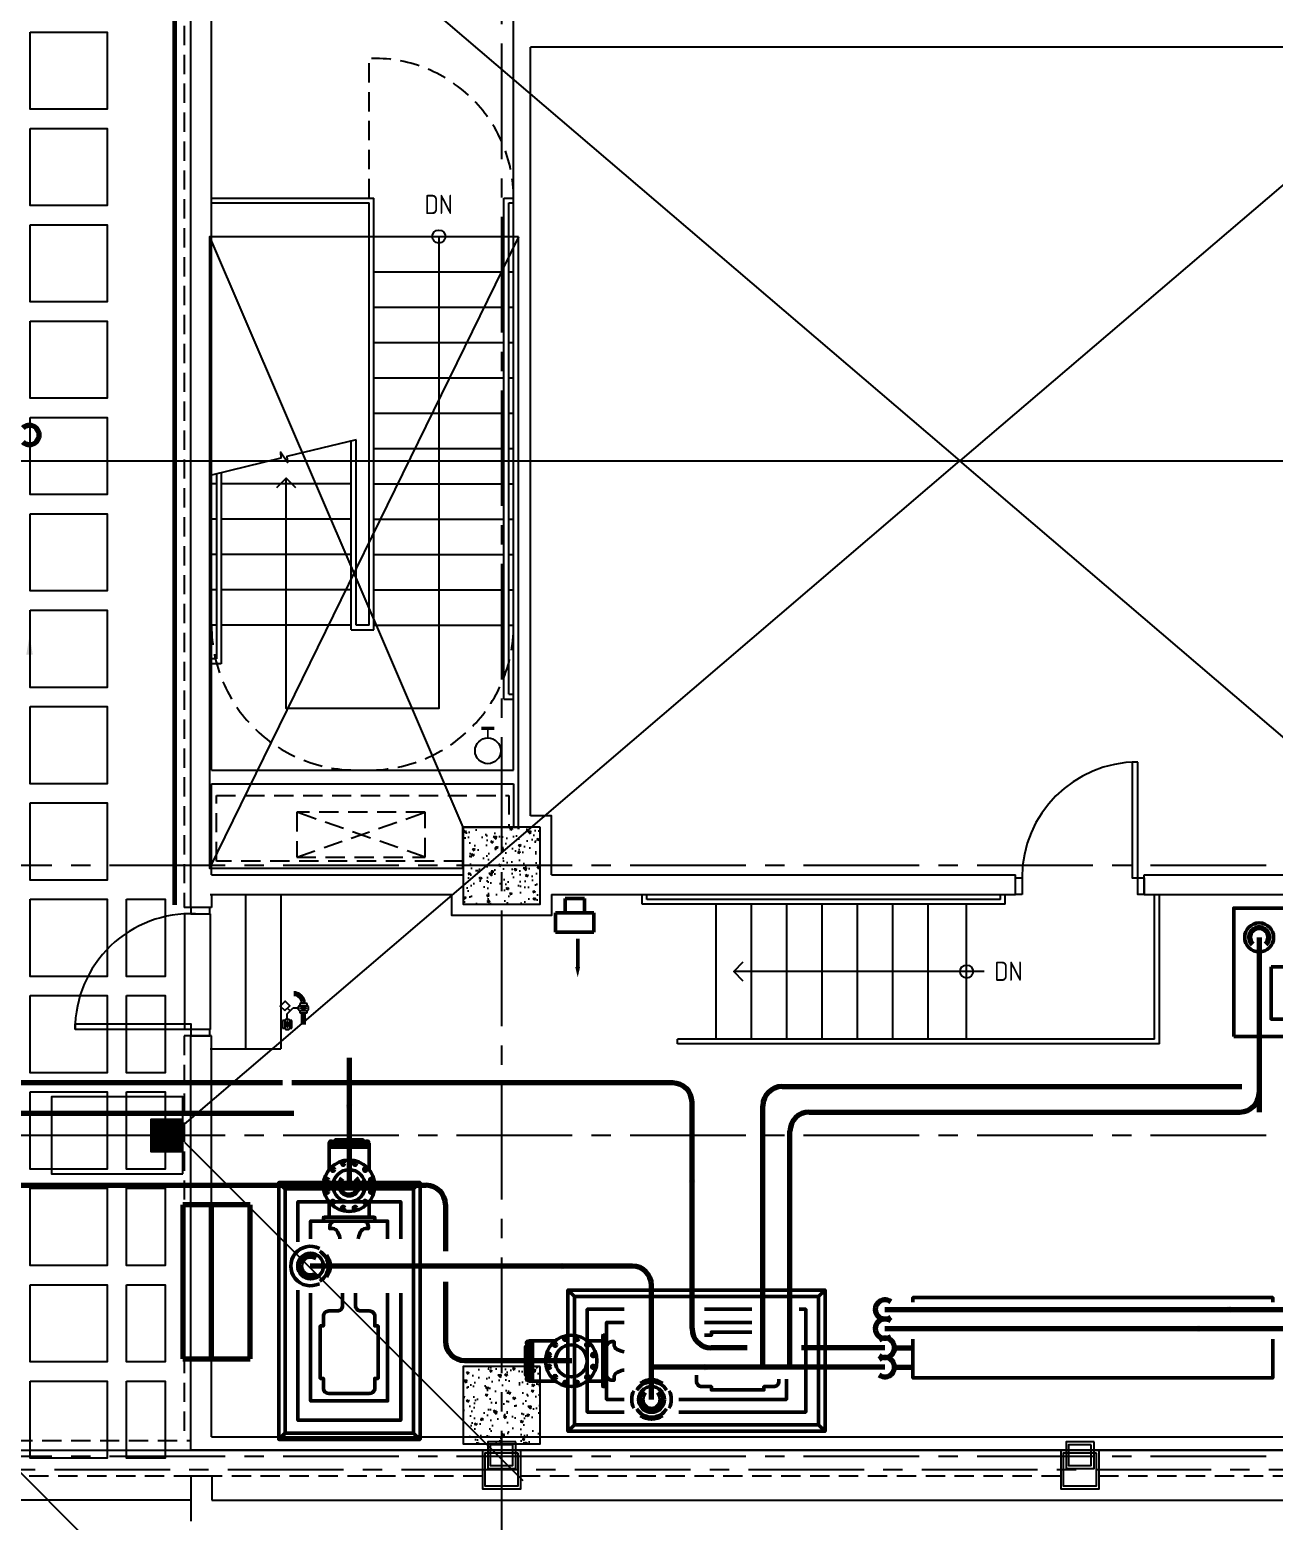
# Model space of a CAD drawing. Header units: inches. Extents: x 5893 to 9323, y 5265 to 7121.
# Drawn here: x 6921.2 to 7308.4, y 5669.9 to 6134.3 of the extents above; entities that cross this region are included whole.
import ezdxf
from ezdxf.enums import TextEntityAlignment as Align

# ---------------------------------------------------------------- set-up
doc = ezdxf.new("R2010")
doc.units = ezdxf.units.IN
doc.header["$LTSCALE"] = 48
doc.header["$MEASUREMENT"] = 0
doc.linetypes.add('CENTER2', pattern=[1.125, 0.75, -0.125, 0.125, -0.125])
doc.linetypes.add('HIDDEN2', pattern=[0.1875, 0.125, -0.0625])
doc.layers.get('0').update_dxf_attribs({"linetype": 'CONTINUOUS'})
for name, color, linetype in [('A-9 STAIR A SHAFT', 9, 'CONTINUOUS'), ('A_0_BLDGRD', 35, 'CENTER2'), ('A_2-9_COL', 7, 'CONTINUOUS'), ('A_2-9_CW_H', 6, 'CONTINUOUS'), ('A_9_DR_PLN', 1, 'CONTINUOUS'), ('A_9_SCREEN WALL', 32, 'CONTINUOUS'), ('A_9_STAIR1_TREAD', 30, 'CONTINUOUS'), ('A_9_WALL', 31, 'CONTINUOUS'), ('A_MS_DRAINS', 7, 'CONTINUOUS'), ('A_MS_FINE', 1, 'CONTINUOUS'), ('A_MS_HATCH', 6, 'CONTINUOUS'), ('A_MS_PAVERS', 1, 'CONTINUOUS'), ('A_MS_SLOPE_H', 3, 'CONTINUOUS'), ('A_MS_SLOPE_V', 1, 'CONTINUOUS'), ('columns', 2, 'CONTINUOUS'), ('M_1-9_DUCT', 9, 'CONTINUOUS'), ('M_2-9_SHAFT', 9, 'CONTINUOUS')]:
    doc.layers.add(name, color=color, linetype=linetype)
for name, color, linetype, lineweight in [('M-Hvac-Eqpm', 34, 'CONTINUOUS', 50), ('M-Hvac-Retn', 30, 'CONTINUOUS', 70), ('M-Refg-Eqpm', 230, 'CONTINUOUS', 50), ('M-Refg-Pipe', 9, 'CONTINUOUS', 70)]:
    doc.layers.add(name, color=color, linetype=linetype, lineweight=lineweight)
doc.styles.add('ARCHITXT', font='architxt.shx')

# ---------------------------------------------------------------- blocks, each defined once
blk = doc.blocks.new('COL_2-9_24X24')
at = {"layer": 'A_2-9_CW_H'}
h = blk.add_hatch(dxfattribs=at)
h.set_pattern_fill('AR-CONC,_I', color=256, style=2)
h.set_pattern_definition([(50, (-7117.516, -6304.06), (7.172602, -0.6275213), [0.75, -8.25]), (355, (-7117.516, -6304.06), (-1.3875133, 7.5219213), [0.6, -6.6]), (100.4514, (-7116.918, -6304.112), (5.785094, 6.8943954), [0.637402, -7.011421]), (46.1842, (-7117.516, -6302.06), (10.6724105, -1.65519), [1.125, -12.375]), (96.6356, (-7116.626, -6302.198), (9.346627, 9.741179), [0.956103, -10.51713]), (351.1842, (-7117.516, -6302.06), (9.34662, 9.741186), [0.9, -9.9]), (21, (-7116.516, -6302.56), (5.9690705, -4.026189), [0.75, -8.25]), (326, (-7116.516, -6302.56), (2.4331533, 7.2515005), [0.6, -6.6]), (71.4514, (-7116.018, -6302.8954), (8.4022263, 3.225305), [0.637402, -7.011421]), (37.5, (-7117.5157, -6304.06), (0.12159855, 3.32893854), [0, -6.52, 0, -6.7, 0, -6.625]), (7.5, (-7117.5157, -6304.06), (2.6306954, 3.9441171), [0, -3.82, 0, -6.37, 0, -2.525]), (327.5, (-7119.7457, -6304.06), (5.33822436, -0.2255487), [0, -2.5, 0, -7.8, 0, -10.35]), (317.5, (-7120.7457, -6304.06), (5.8318617, 1.0010498), [0, -3.25, 0, -5.18, 0, -7.35])])
h.paths.add_polyline_path([(12, -12), (-12, -12), (-12, 12), (12, 12)])
at = {"layer": 'A_2-9_COL'}
blk.add_lwpolyline([(12, -12), (-12, -12), (-12, 12), (12, 12)], close=True, dxfattribs=at)
blk = doc.blocks.new('UHEATH')
for p, q in [((-0.5, 1.75), (0.5, 1.75)), ((-0.5, 1), (-0.5, 1.75)), ((0.5, 1.75), (0.5, 1)), ((-1, 1), (-1, 0)), ((1, 1), (-1, 1)), ((1, 0), (1, 1)), ((-1, 0), (1, 0))]:
    blk.add_line(p, q)
blk = doc.blocks.new('ARROWS')
blk.add_line((0, 0), (0.365, 0))
blk.add_solid([(0.365, 0.031), (0.365, -0.031), (0.5, 0)])
blk = doc.blocks.new('GDIMARR')
blk.add_solid([(-1, 0.167), (-1, -0.167), (0, 0)])

msp = doc.modelspace()

# ---------------------------------------------------------------- hatches: boundary and pattern name
at = {"layer": 'A_MS_HATCH'}
h = msp.add_hatch(dxfattribs=at)
h.set_pattern_fill('ANSI37', color=256, scale=4, angle=360, style=0)
h.set_pattern_definition([(45, (13480.7751, -299.75), (-0.35355339, 0.35355339), []), (135, (13480.7751, -299.75), (-0.35355339, -0.35355339), [])])
h.paths.add_polyline_path([(6968.7751064, 5785), (6968.7751064, 5795), (6958.7751064, 5795), (6958.7751064, 5785)])

# ---------------------------------------------------------------- linework, layer by layer
for p, q in [((7001.2707108, 5827.8941712), (7002.9987108, 5829.6221712)), ((7002.1347108, 5828.7581712), (7001.2707108, 5829.6221712)), ((7001.2707108, 5827.8941712), (7002.9987108, 5829.6221712)), ((7002.1347108, 5828.7581712), (7001.2707108, 5829.6221712)), ((7004.7267108, 5829.6221712), (7002.9987108, 5829.6221712)), ((7004.7267108, 5829.6221712), (7002.9987108, 5829.6221712)), ((7005.1587108, 5831.0621712), (7005.1587108, 5830.3336142)), ((7007.4627108, 5831.0621712), (7005.1587108, 5831.0621712)), ((7005.1587108, 5831.0621712), (7005.1587108, 5830.3336142)), ((7007.4627108, 5831.0621712), (7005.1587108, 5831.0621712)), ((7005.1587108, 5830.3336142), (7007.4627108, 5830.3336142)), ((7005.1587108, 5830.3336142), (7007.4627108, 5830.3336142)), ((7005.1587108, 5828.9107282), (7007.4627108, 5828.9107282)), ((7005.1587108, 5828.9107282), (7005.1587108, 5828.1821712)), ((7005.1587108, 5828.9107282), (7007.4627108, 5828.9107282)), ((7005.1587108, 5828.9107282), (7005.1587108, 5828.1821712)), ((7005.1587108, 5828.1821712), (7007.4627108, 5828.1821712)), ((7005.1587108, 5828.1821712), (7007.4627108, 5828.1821712)), ((7006.3107108, 5831.0621712), (7006.3107108, 5831.0948496)), ((7006.3107108, 5831.0621712), (7006.3107108, 5831.0948496)), ((7007.4627108, 5830.3336142), (7007.4627108, 5831.0621712)), ((7007.4627108, 5830.3336142), (7007.4627108, 5831.0621712)), ((7007.4627108, 5828.1821712), (7007.4627108, 5828.9107282)), ((7007.4627108, 5828.1821712), (7007.4627108, 5828.9107282)), ((6999.8307108, 5825.7341712), (6999.8307108, 5823.4301712)), ((7000.5592678, 5825.7341712), (6999.8307108, 5825.7341712)), ((6999.8307108, 5825.7341712), (6999.8307108, 5823.4301712)), ((7000.5592678, 5825.7341712), (6999.8307108, 5825.7341712)), ((6999.8307108, 5823.4301712), (7000.5592678, 5823.4301712)), ((6999.8307108, 5823.4301712), (7000.5592678, 5823.4301712)), ((7000.5592678, 5825.7341712), (7000.5592678, 5823.4301712)), ((7000.5592678, 5825.7341712), (7000.5592678, 5823.4301712)), ((7001.2707108, 5826.1661712), (7001.2707108, 5827.8941712)), ((7001.2707108, 5826.1661712), (7001.2707108, 5827.8941712)), ((7001.9821538, 5825.7341712), (7001.9821538, 5823.4301712)), ((7002.7107108, 5825.7341712), (7001.9821538, 5825.7341712)), ((7001.9821538, 5825.7341712), (7001.9821538, 5823.4301712)), ((7002.7107108, 5825.7341712), (7001.9821538, 5825.7341712)), ((7001.9821538, 5823.4301712), (7002.7107108, 5823.4301712)), ((7001.9821538, 5823.4301712), (7002.7107108, 5823.4301712)), ((7002.7107108, 5823.4301712), (7002.7107108, 5825.7341712)), ((7002.7107108, 5823.4301712), (7002.7107108, 5825.7341712))]:
    msp.add_line(p, q)
msp.add_lwpolyline([(7000.5147914, 5828.8662518), (7002.0266301, 5830.3780906), (7000.628593, 5831.7761277), (6999.1167542, 5830.2642889)], close=True)
msp.add_lwpolyline([(7000.5147914, 5828.8662518), (7002.0266301, 5830.3780906), (7000.628593, 5831.7761277), (6999.1167542, 5830.2642889)], close=True)
for points in [[(7005.1587108, 5830.3336142, 0.0263922831), (7004.8851835, 5830.2331114, 0.0302949955), (7004.7267108, 5830.1535151, 0.194488948)], [(7005.1587108, 5830.3336142, 0.0263922831), (7004.8851835, 5830.2331114, 0.0302949955), (7004.7267108, 5830.1535151, 0.194488948)], [(7004.7267108, 5829.0908273, 0.0302949955), (7004.8851835, 5829.0112309, 0.0263922831), (7005.1587108, 5828.9107282, 0.0439507239)], [(7004.7267108, 5829.0908273, 0.0302949955), (7004.8851835, 5829.0112309, 0.0263922831), (7005.1587108, 5828.9107282, 0.0439507239)], [(7007.8947108, 5830.1535151, 0.0302949955), (7007.736238, 5830.2331114, 0.0263922831), (7007.4627108, 5830.3336142, 0.0439507239)], [(7007.8947108, 5830.1535151, 0.0302949955), (7007.736238, 5830.2331114, 0.0263922831), (7007.4627108, 5830.3336142, 0.0439507239)], [(7007.4627108, 5828.9107282, 0.0263922831), (7007.736238, 5829.0112309, 0.0302949955), (7007.8947108, 5829.0908273, 0.194488948)], [(7007.4627108, 5828.9107282, 0.0263922831), (7007.736238, 5829.0112309, 0.0302949955), (7007.8947108, 5829.0908273, 0.194488948)], [(7000.7393669, 5826.1661712, 0.0302949955), (7000.6597705, 5826.0076985, 0.0263922831), (7000.5592678, 5825.7341712, 0.0439507239)], [(7000.7393669, 5826.1661712, 0.0302949955), (7000.6597705, 5826.0076985, 0.0263922831), (7000.5592678, 5825.7341712, 0.0439507239)], [(7000.5592678, 5823.4301712, 0.0263922831), (7000.6597705, 5823.1566439, 0.0302949955), (7000.7393669, 5822.9981712, 0.194488948)], [(7000.5592678, 5823.4301712, 0.0263922831), (7000.6597705, 5823.1566439, 0.0302949955), (7000.7393669, 5822.9981712, 0.194488948)], [(7001.9821538, 5825.7341712, 0.0263922831), (7001.881651, 5826.0076985, 0.0302949955), (7001.8020547, 5826.1661712, 0.194488948)], [(7001.9821538, 5825.7341712, 0.0263922831), (7001.881651, 5826.0076985, 0.0302949955), (7001.8020547, 5826.1661712, 0.194488948)], [(7001.8020547, 5822.9981712, 0.0302949955), (7001.881651, 5823.1566439, 0.0263922831), (7001.9821538, 5823.4301712, 0.0439507239)], [(7001.8020547, 5822.9981712, 0.0302949955), (7001.881651, 5823.1566439, 0.0263922831), (7001.9821538, 5823.4301712, 0.0439507239)]]:
    msp.add_lwpolyline(points, format="xyb")
for points in [[(7004.7267108, 5829.0908273), (7004.7267108, 5830.1535151)], [(7004.7267108, 5829.0908273), (7004.7267108, 5830.1535151)], [(7007.8947108, 5829.0908273), (7007.8947108, 5830.1535151)], [(7007.8947108, 5829.0908273), (7007.8947108, 5830.1535151)], [(7000.7393669, 5826.1661712), (7001.8020547, 5826.1661712)], [(7000.7393669, 5826.1661712), (7001.8020547, 5826.1661712)], [(7000.7393669, 5822.9981712), (7001.8020547, 5822.9981712)], [(7000.7393669, 5822.9981712), (7001.8020547, 5822.9981712)]]:
    msp.add_lwpolyline(points)
for points in [[(7007.8947108, 5829.6221712), (7006.3107108, 5830.3421712), (7006.3107108, 5828.9021712), (7004.7267108, 5829.6221712)], [(7007.8947108, 5829.6221712), (7006.3107108, 5830.3421712), (7006.3107108, 5828.9021712), (7004.7267108, 5829.6221712)], [(7001.2707108, 5822.9981712), (7001.9907108, 5824.5821712), (7000.5507108, 5824.5821712), (7001.2707108, 5826.1661712)], [(7001.2707108, 5822.9981712), (7001.9907108, 5824.5821712), (7000.5507108, 5824.5821712), (7001.2707108, 5826.1661712)]]:
    msp.add_solid(points)
at = {"layer": 'A-9 STAIR A SHAFT'}
for p, q in [((7073.21875, 6069.7552925), (6977.09375, 5873.25)), ((6977.09375, 6069.7552925), (7055.96875, 5886))]:
    msp.add_line(p, q, dxfattribs=at)
msp.add_lwpolyline([(7073.21875, 6069.7552925), (7026.71875, 6069.7552925), (7026.71875, 6069.7552925), (6977.09375, 6069.7552925), (6977.09375, 5873.25), (7055.96875, 5873.25), (7055.96875, 5886), (7073.21875, 5886)], close=True, dxfattribs=at)
at = {"layer": 'A_0_BLDGRD'}
for p, q in [((7068, 6670), (7068, 5318)), ((7068, 6670), (7068, 5318)), ((8872, 5874), (6344, 5874)), ((8872, 5874), (6344, 5874)), ((8872, 5790), (6344, 5790)), ((8872, 5790), (6344, 5790)), ((8872, 5690), (6316, 5690)), ((8872, 5690), (6316, 5690))]:
    msp.add_line(p, q, dxfattribs=at)
at = {"layer": 'A_9_DR_PLN'}
for points in [[(7265.96875, 5906.25), (7264.21875, 5906.25), (7264.21875, 5870.25), (7265.96875, 5870.25)], [(7229.96875, 5865), (7227.96875, 5865), (7227.96875, 5870.25), (7229.96875, 5870.25)], [(7267.96875, 5865), (7265.96875, 5865), (7265.96875, 5870.25), (7267.96875, 5870.25)], [(6977.21875, 5859), (6977.21875, 5861), (6971.21875, 5861), (6971.21875, 5859)], [(6935.21875, 5823), (6935.21875, 5824.75), (6971.21875, 5824.75), (6971.21875, 5823)], [(6977.21875, 5821), (6977.21875, 5823), (6971.21875, 5823), (6971.21875, 5821)]]:
    msp.add_lwpolyline(points, close=True, dxfattribs=at)
for centre, radius, start, end in [((7265.96875, 5870.25), 36, 90, 180), ((6971.2685545, 5822.9793703), 36.0498104, 87.694509179, 179.967212165)]:
    msp.add_arc(centre, radius, start, end, dxfattribs=at)
at = {"layer": 'A_9_SCREEN WALL', "linetype": 'HIDDEN2'}
for p, q in [((6969.21875, 6252.5), (6969.21875, 5861)), ((6971.21875, 5861), (6969.21875, 5861)), ((6971.21875, 5821), (6969.21875, 5821)), ((6969.21875, 5821), (6969.21875, 5695.0029885))]:
    msp.add_line(p, q, dxfattribs=at)
at = {"layer": 'A_9_SCREEN WALL', "color": 66, "linetype": 'CENTER2'}
msp.add_line((6334.7906211, 5686), (7793.1182862, 5686), dxfattribs=at)
at = {"layer": 'A_9_SCREEN WALL', "color": 2, "linetype": 'HIDDEN2'}
for p, q in [((6894, 5684.0029885), (7062, 5684.0029885)), ((7074, 5684.0029885), (7242, 5684.0029885)), ((7254, 5684.0029885), (7422, 5684.0029885))]:
    msp.add_line(p, q, dxfattribs=at)
at = {"layer": 'A_9_SCREEN WALL'}
for p, q in [((6971.25, 5684.0029885), (6971.25, 5669.875)), ((6971.25, 5684.0029885), (6977.75, 5684.0029885)), ((6977.75, 5684.0029885), (6977.75, 5676.375)), ((6971.25, 5676.375), (6326.375, 5676.375)), ((6977.75, 5676.375), (7535.5, 5676.375))]:
    msp.add_line(p, q, dxfattribs=at)
for points in [[(6969.25, 6307.9970115), (6346, 6307.9970115), (6346, 5692.0029885), (6969.25, 5692.0029885)], [(6969.25, 5692.0029885), (7534, 5692.0029885)]]:
    msp.add_lwpolyline(points, dxfattribs=at)
at = {"layer": 'A_9_SCREEN WALL', "linetype": 'HIDDEN2'}
msp.add_lwpolyline([(6971.25, 6304.9970115), (6349, 6304.9970115), (6349, 5695.0029885), (6971.25, 5695.0029885)], dxfattribs=at)
at = {"layer": 'A_9_SCREEN WALL', "color": 2}
for points in [[(7074, 5692.0029885), (7062, 5692.0029885), (7062, 5679.9970115), (7074, 5679.9970115)], [(7073.1182862, 5691.0473235), (7062.7906211, 5691.0473235), (7062.7906211, 5680.8455662), (7073.1182862, 5680.8455662)], [(7254, 5692.0029885), (7242, 5692.0029885), (7242, 5679.9970115), (7254, 5679.9970115)], [(7253.1182862, 5691.0473235), (7242.7906211, 5691.0473235), (7242.7906211, 5680.8455662), (7253.1182862, 5680.8455662)]]:
    msp.add_lwpolyline(points, close=True, dxfattribs=at)
at = {"layer": 'A_9_STAIR1_TREAD', "linetype": 'HIDDEN2'}
msp.add_line((7026.71875, 6081.875), (7026.71875, 6125.3491302), dxfattribs=at)
at = {"layer": 'A_9_STAIR1_TREAD'}
for p, q in [((6977.71875, 6081.875), (7026.71875, 6081.875)), ((6977.71875, 6080.375), (7026.71875, 6080.375)), ((7026.71875, 6081.875), (7028.21875, 6081.875)), ((7026.71875, 5948.875), (7026.71875, 6080.375)), ((7028.21875, 5947.375), (7028.21875, 6081.875)), ((7068.71875, 6081.875), (7071.71875, 6081.875)), ((7068.71875, 5925.875), (7068.71875, 6081.875)), ((7070.21875, 6080.375), (7071.71875, 6080.375)), ((7070.21875, 5927.375), (7070.21875, 6080.375)), ((6977.71875, 6069.875), (7026.71875, 6069.875)), ((7028.21875, 6069.875), (7068.71875, 6069.875)), ((7028.21875, 6069.875), (7068.71875, 6069.875)), ((7070.21875, 6069.875), (7071.71875, 6069.875)), ((7028.21875, 6058.875), (7068.71875, 6058.875)), ((7070.21875, 6058.875), (7071.71875, 6058.875)), ((7028.21875, 6047.875), (7068.71875, 6047.875)), ((7070.21875, 6047.875), (7071.71875, 6047.875)), ((7028.21875, 6036.875), (7068.71875, 6036.875)), ((7070.21875, 6036.875), (7071.71875, 6036.875)), ((7028.21875, 6025.875), (7068.71875, 6025.875)), ((7070.21875, 6025.875), (7071.71875, 6025.875)), ((7028.21875, 6014.875), (7068.71875, 6014.875)), ((7070.21875, 6014.875), (7071.71875, 6014.875)), ((7021.21875, 5947.375), (7021.21875, 6006.2583333)), ((7022.71875, 5948.875), (7022.71875, 6006.625)), ((7028.21875, 6003.875), (7068.71875, 6003.875)), ((7070.21875, 6003.875), (7071.71875, 6003.875)), ((6979.21875, 5995.9916667), (6979.21875, 5938.3802925)), ((6980.71875, 5996.3583333), (6980.71875, 5936.8802925)), ((6979.21875, 5992.875), (6977.71875, 5992.875)), ((7021.21875, 5992.875), (6980.71875, 5992.875)), ((7028.21875, 5992.875), (7068.71875, 5992.875)), ((7070.21875, 5992.875), (7071.71875, 5992.875)), ((6979.21875, 5981.875), (6977.71875, 5981.875)), ((7021.21875, 5981.875), (6980.71875, 5981.875)), ((7028.21875, 5981.875), (7068.71875, 5981.875)), ((7070.21875, 5981.875), (7071.71875, 5981.875)), ((6979.21875, 5970.875), (6977.71875, 5970.875)), ((7021.21875, 5970.875), (6980.71875, 5970.875)), ((7028.21875, 5970.875), (7068.71875, 5970.875)), ((7070.21875, 5970.875), (7071.71875, 5970.875)), ((6979.21875, 5959.875), (6977.71875, 5959.875)), ((7021.21875, 5959.875), (6980.71875, 5959.875)), ((7028.21875, 5959.875), (7068.71875, 5959.875)), ((7070.21875, 5959.875), (7071.71875, 5959.875)), ((6979.21875, 5948.875), (6977.71875, 5948.875)), ((7021.21875, 5948.875), (6980.71875, 5948.875)), ((7026.71875, 5948.875), (7022.71875, 5948.875)), ((7028.21875, 5948.875), (7068.71875, 5948.875)), ((7070.21875, 5948.875), (7071.71875, 5948.875)), ((7021.21875, 5947.375), (7028.21875, 5947.375)), ((6979.21875, 5938.3802925), (6977.71875, 5938.3802925)), ((6980.71875, 5936.8802925), (6977.71875, 5936.8802925)), ((7068.71875, 5925.875), (7071.71875, 5925.875)), ((7070.21875, 5927.375), (7071.71875, 5927.375)), ((7111.71875, 5862), (7111.71875, 5865)), ((7224.71875, 5862), (7111.71875, 5862)), ((7113.21875, 5863.5), (7113.21875, 5865)), ((7223.21875, 5863.5), (7113.21875, 5863.5)), ((7134.71875, 5820), (7134.71875, 5862)), ((7145.71875, 5820), (7145.71875, 5862)), ((7156.71875, 5820), (7156.71875, 5862)), ((7167.71875, 5820), (7167.71875, 5862)), ((7178.71875, 5820), (7178.71875, 5862)), ((7189.71875, 5820), (7189.71875, 5862)), ((7200.71875, 5820), (7200.71875, 5862)), ((7212.71875, 5820), (7212.71875, 5862)), ((7223.21875, 5863.5), (7223.21875, 5865)), ((7224.71875, 5862), (7224.71875, 5865)), ((7271.21875, 5820), (7271.21875, 5865)), ((7272.71875, 5818.5), (7272.71875, 5865)), ((7218.21875, 5841), (7140.21875, 5841)), ((7271.21875, 5820), (7122.71875, 5820)), ((7122.71875, 5818.5), (7122.71875, 5820)), ((7272.71875, 5818.5), (7122.71875, 5818.5))]:
    msp.add_line(p, q, dxfattribs=at)
at = {"layer": 'A_9_STAIR1_TREAD', "linetype": 'HIDDEN2', "const_width": 1.5}
msp.add_lwpolyline([(6966.21875, 6145), (6966.21875, 5861.7659333)], dxfattribs=at)
at = {"layer": 'A_9_STAIR1_TREAD'}
for points in [[(7048.46875, 6069.875), (7048.46875, 5922.8802925), (7000.96875, 5922.8802925), (7000.96875, 5994.6109053)], [(7022.71875, 6006.625), (7001.190149, 6001.3624531), (7001.3026021, 5999.5160541), (6999.1348979, 6002.7339459), (6999.247351, 6000.8875469), (6977.71875, 5995.625)], [(7003.96875, 5991.6109053), (7000.96875, 5994.6109053), (6997.96875, 5991.6109053)], [(7143.21875, 5838), (7140.21875, 5841), (7143.21875, 5844)]]:
    msp.add_lwpolyline(points, dxfattribs=at)
for points, const_width in [([(7065.71875, 5916.75), (7061.71875, 5916.75)], 1), ([(7063.71875, 5913.75), (7063.71875, 5916.75)], 0.5)]:
    msp.add_lwpolyline(points, dxfattribs=dict(at, const_width=const_width))
for centre, radius in [((7048.46875, 6069.875), 2.0425856), ((7063.71875, 5909.75), 4), ((7212.71875, 5841), 2.0425856)]:
    msp.add_circle(centre, radius, dxfattribs=at)
at = {"layer": 'A_9_STAIR1_TREAD', "linetype": 'HIDDEN2'}
for centre, radius, start, end in [((7028.21875, 6081.875), 43.5, 0, 91.976108286), ((7022.71875, 5948.75), 45, 180, 270), ((7026.71875, 5948.75), 45, 270, 0)]:
    msp.add_arc(centre, radius, start, end, dxfattribs=at)
at = {"layer": 'A_9_WALL'}
for p, q in [((6971.21875, 5861), (6971.21875, 6252.5)), ((6977.71875, 5903.75), (6977.71875, 6195)), ((7071.71875, 5903.75), (7071.71875, 6195)), ((7443.43875, 6128.875), (7076.96875, 6128.875)), ((7076.96875, 5889.5), (7076.96875, 6128.875)), ((6977.71875, 5903.75), (7071.71875, 5903.75)), ((6977.71875, 5899.5), (7071.71875, 5899.5)), ((6977.71875, 5871.125), (6977.71875, 5899.5)), ((7071.71875, 5899.5), (7071.71875, 5886)), ((6977.71875, 5871.125), (7055.96875, 5871.125)), ((7083.46875, 5871.125), (7227.96875, 5871.125)), ((7227.96875, 5865), (7227.96875, 5871.125)), ((7267.96875, 5865), (7267.96875, 5871.125)), ((7267.96875, 5871.125), (7443.43875, 5871.125)), ((6977.71875, 5861), (6971.21875, 5861)), ((6977.71875, 5865), (7052.46875, 5865)), ((6977.71875, 5865), (6977.71875, 5861)), ((7083.46875, 5865), (7227.96875, 5865)), ((7267.96875, 5865), (7455.96875, 5865)), ((6971.21875, 5692.0029885), (6971.21875, 5821)), ((6977.71875, 5821), (6971.21875, 5821)), ((6977.71875, 5696.1279885), (6977.71875, 5821)), ((6977.71875, 5696.1279885), (7535.96875, 5696.1279885)), ((7541.96875, 5692.0029885), (6971.21875, 5692.0029885))]:
    msp.add_line(p, q, dxfattribs=at)
for points in [[(7083.46875, 5871.125), (7083.46875, 5889.5), (7076.96875, 5889.5)], [(7083.46875, 5865), (7083.46875, 5858.5), (7052.46875, 5858.5), (7052.46875, 5865)]]:
    msp.add_lwpolyline(points, dxfattribs=at)
at = {"layer": 'A_MS_DRAINS', "color": 1}
msp.add_lwpolyline([(6968.7751064, 5778), (6968.7751064, 5802), (6927.9179776, 5802), (6927.9179776, 5778)], close=True, dxfattribs=at)
at = {"layer": 'A_MS_DRAINS'}
msp.add_lwpolyline([(6968.7751064, 5785), (6968.7751064, 5795), (6958.7751064, 5795), (6958.7751064, 5785)], close=True, dxfattribs=at)
at = {"layer": 'A_MS_FINE'}
for p, q in [((6977.25, 5865), (6999.25, 5865)), ((6988.25, 5865), (6988.25, 5817)), ((6999.25, 5865), (6999.25, 5817)), ((6977.25, 5817), (6999.25, 5817))]:
    msp.add_line(p, q, dxfattribs=at)
at = {"layer": 'A_MS_FINE', "color": 3}
for p, q in [((6969.25, 5859), (6969.25, 5823)), ((6977.25, 5859), (6977.25, 5823))]:
    msp.add_line(p, q, dxfattribs=at)
at = {"layer": 'A_MS_PAVERS'}
for points in [[(6921.25, 6133.5190634), (6945.25, 6133.5190634), (6945.25, 6109.5190634), (6921.25, 6109.5190634)], [(6921.25, 6103.5190634), (6945.25, 6103.5190634), (6945.25, 6079.5190634), (6921.25, 6079.5190634)], [(6921.25, 6073.5190634), (6945.25, 6073.5190634), (6945.25, 6049.5190634), (6921.25, 6049.5190634)], [(6921.25, 6043.5190634), (6945.25, 6043.5190634), (6945.25, 6019.5190634), (6921.25, 6019.5190634)], [(6921.25, 6013.5190634), (6945.25, 6013.5190634), (6945.25, 5989.5190634), (6921.25, 5989.5190634)], [(6921.25, 5983.5190634), (6945.25, 5983.5190634), (6945.25, 5959.5190634), (6921.25, 5959.5190634)], [(6921.25, 5953.5190634), (6945.25, 5953.5190634), (6945.25, 5929.5190634), (6921.25, 5929.5190634)], [(6921.25, 5923.5190634), (6945.25, 5923.5190634), (6945.25, 5899.5190634), (6921.25, 5899.5190634)], [(6921.25, 5893.5190634), (6945.25, 5893.5190634), (6945.25, 5869.5190634), (6921.25, 5869.5190634)], [(6921.25, 5863.5190634), (6945.25, 5863.5190634), (6945.25, 5839.5190634), (6921.25, 5839.5190634)], [(6951.25, 5863.5190634), (6963.25, 5863.5190634), (6963.25, 5839.5190634), (6951.25, 5839.5190634)], [(6921.25, 5833.5190634), (6945.25, 5833.5190634), (6945.25, 5809.5190634), (6921.25, 5809.5190634)], [(6951.25, 5833.5190634), (6963.25, 5833.5190634), (6963.25, 5809.5190634), (6951.25, 5809.5190634)], [(6921.25, 5803.5190634), (6945.25, 5803.5190634), (6945.25, 5779.5190634), (6921.25, 5779.5190634)], [(6951.25, 5803.5190634), (6963.25, 5803.5190634), (6963.25, 5779.5190634), (6951.25, 5779.5190634)], [(6921.25, 5773.5190634), (6945.25, 5773.5190634), (6945.25, 5749.5190634), (6921.25, 5749.5190634)], [(6951.25, 5773.5190634), (6963.25, 5773.5190634), (6963.25, 5749.5190634), (6951.25, 5749.5190634)], [(6921.25, 5743.5190634), (6945.25, 5743.5190634), (6945.25, 5719.5190634), (6921.25, 5719.5190634)], [(6951.25, 5743.5190634), (6963.25, 5743.5190634), (6963.25, 5719.5190634), (6951.25, 5719.5190634)], [(6921.25, 5713.5190634), (6945.25, 5713.5190634), (6945.25, 5689.5190634), (6921.25, 5689.5190634)], [(6951.25, 5713.5190634), (6963.25, 5713.5190634), (6963.25, 5689.5190634), (6951.25, 5689.5190634)]]:
    msp.add_lwpolyline(points, close=True, dxfattribs=at)
at = {"layer": 'A_MS_SLOPE_H'}
for p, q in [((6339.4986472, 6000), (7452, 6000)), ((6969.25, 5790), (6334, 5790))]:
    msp.add_line(p, q, dxfattribs=at)
at = {"layer": 'A_MS_SLOPE_V'}
for p, q in [((6969.25, 6206.4524567), (7210.625, 6000)), ((7452, 6206.4524567), (7210.625, 6000)), ((6969.25, 5793.5475433), (7210.625, 6000)), ((7452, 5793.5475433), (7210.625, 6000)), ((6969.25, 5787.883588), (7074.633588, 5682.5)), ((7210.625, 5392.625), (6831.25, 5772))]:
    msp.add_line(p, q, dxfattribs=at)
at = {"layer": 'columns'}
for points in [[(7072.3913875, 5694.5823612), (7063.6828374, 5694.5823612), (7063.6828374, 5686.3263843), (7072.3913875, 5686.3263843)], [(7071.5096737, 5693.6266963), (7064.4734584, 5693.6266963), (7064.4734584, 5687.174939), (7071.5096737, 5687.174939)], [(7252.3913875, 5694.5823612), (7243.6828374, 5694.5823612), (7243.6828374, 5686.3263843), (7252.3913875, 5686.3263843)], [(7251.5096737, 5693.6266963), (7244.4734584, 5693.6266963), (7244.4734584, 5687.174939), (7251.5096737, 5687.174939)]]:
    msp.add_lwpolyline(points, close=True, dxfattribs=at)
at = {"layer": 'M-Hvac-Eqpm'}
for p, q in [((7014.2698788, 5779.3155415), (7014.2698788, 5787.6222503)), ((7014.2698788, 5787.1225837), (7026.7706057, 5787.1225837)), ((7026.7706057, 5786.3727029), (7014.2698788, 5786.3727029)), ((7014.5160971, 5787.8722503), (7014.5160971, 5788.1347503)), ((7014.5198788, 5787.8722503), (7026.5206057, 5787.8722503)), ((7014.6171334, 5788.1930837), (7015.2233511, 5788.1930837)), ((7014.7181697, 5787.8722503), (7014.7181697, 5788.1347503)), ((7015.1223148, 5787.8722503), (7015.1223148, 5788.1347503)), ((7015.3243874, 5787.8722503), (7015.3243874, 5788.1347503)), ((7016.1327423, 5788.3547771), (7016.1327423, 5788.513917)), ((7016.1366013, 5788.5283189), (7016.1766737, 5788.5683913)), ((7024.9077422, 5788.5722503), (7016.1910756, 5788.5722503)), ((7024.9660755, 5788.3547771), (7024.9660755, 5788.513917)), ((7025.7160971, 5787.8722503), (7025.7160971, 5788.1347503)), ((7026.4233511, 5788.1930837), (7025.8171334, 5788.1930837)), ((7025.9181697, 5787.8722503), (7025.9181697, 5788.1347503)), ((7026.3223148, 5787.8722503), (7026.3223148, 5788.1347503)), ((7026.5243874, 5787.8722503), (7026.5243874, 5788.1347503)), ((7026.7706057, 5779.3155415), (7026.7706057, 5787.6222503)), ((7014.2698788, 5764.7597503), (7014.2698788, 5769.3289592)), ((7026.7706057, 5764.7597503), (7026.7706057, 5769.3289592)), ((7012.5202422, 5763.3222503), (7012.5202422, 5764.3927503)), ((7012.5202422, 5763.3222503), (7028.5202422, 5763.3222503)), ((7012.6372422, 5764.5097503), (7028.4032422, 5764.5097503)), ((7028.5202422, 5763.3222503), (7028.5202422, 5764.3927503)), ((7084.6535116, 5726.0220957), (7076.3468027, 5726.0220957)), ((7076.8464694, 5713.5213688), (7076.8464694, 5726.0220957)), ((7077.5963502, 5726.0220957), (7077.5963502, 5713.5213688)), ((7099.2093027, 5726.0220957), (7094.6400939, 5726.0220957)), ((7099.4593027, 5711.8887323), (7099.4593027, 5727.6547323)), ((7100.6468027, 5727.7717323), (7099.5763027, 5727.7717323)), ((7100.6468027, 5711.7717323), (7100.6468027, 5727.7717323)), ((7075.3968027, 5724.1592322), (7075.3968027, 5715.4425656)), ((7075.614276, 5724.2175655), (7075.4551361, 5724.2175655)), ((7075.7759694, 5725.6748411), (7075.7759694, 5725.0686234)), ((7076.0968027, 5725.7758774), (7075.8343027, 5725.7758774)), ((7076.0968027, 5725.5738048), (7075.8343027, 5725.5738048)), ((7076.0968027, 5725.1696597), (7075.8343027, 5725.1696597)), ((7076.0968027, 5724.9675871), (7075.8343027, 5724.9675871)), ((7076.0968027, 5713.7713688), (7076.0968027, 5725.7720957)), ((7075.4407342, 5715.3880913), (7075.4006617, 5715.4281637)), ((7075.614276, 5715.3842323), (7075.4551361, 5715.3842323)), ((7075.7759694, 5713.8686234), (7075.7759694, 5714.4748411)), ((7076.0968027, 5714.5758774), (7075.8343027, 5714.5758774)), ((7076.0968027, 5714.3738048), (7075.8343027, 5714.3738048)), ((7076.0968027, 5713.9696597), (7075.8343027, 5713.9696597)), ((7076.0968027, 5713.7675871), (7075.8343027, 5713.7675871)), ((7084.6535116, 5713.5213688), (7076.3468027, 5713.5213688)), ((7099.2093027, 5713.5213688), (7094.6400939, 5713.5213688)), ((7100.6468027, 5711.7717323), (7099.5763027, 5711.7717323))]:
    msp.add_line(p, q, dxfattribs=at)
at = {"layer": 'M-Hvac-Eqpm', "color": 8}
for p, q in [((7000.604821, 5773.3222503), (6998.604821, 5775.3222503)), ((7040.604821, 5773.3222503), (7042.604821, 5775.3222503)), ((7090.6468027, 5739.856311), (7088.6468027, 5741.856311)), ((7166.6468027, 5739.856311), (7168.6468027, 5741.856311)), ((7090.6468027, 5699.856311), (7088.6468027, 5697.856311)), ((7168.6468027, 5697.856311), (7166.6468027, 5699.856311)), ((6998.604821, 5695.3222503), (7000.604821, 5697.3222503)), ((7040.604821, 5697.3222503), (7042.604821, 5695.3222503))]:
    msp.add_line(p, q, dxfattribs=at)
at = {"layer": 'M-Hvac-Eqpm'}
for points in [[(7295.8821369, 5820.7911523), (7295.8821369, 5860.7911523), (7319.8821369, 5860.7911523), (7319.8821369, 5820.7911523)], [(7307.5004649, 5842.4974071), (7316.9759174, 5842.4974071), (7316.9759174, 5826.2029877), (7307.5004649, 5826.2029877)]]:
    msp.add_lwpolyline(points, close=True, dxfattribs=at)
at = {"layer": 'M-Hvac-Eqpm', "color": 8}
for points in [[(7042.604821, 5757.8222503), (7042.604821, 5775.3222503), (6998.604821, 5775.3222503), (6998.604821, 5695.3222503), (7042.604821, 5695.3222503), (7042.604821, 5775.3222503)], [(7040.604821, 5757.8222503), (7040.604821, 5773.3222503), (7000.604821, 5773.3222503), (7000.604821, 5697.3222503), (7040.604821, 5697.3222503), (7040.604821, 5773.3222503)], [(7168.6468027, 5723.4976114), (7168.6468027, 5741.856311), (7088.6468027, 5741.856311)], [(7118.1468027, 5741.856311), (7088.6468027, 5741.856311), (7088.6468027, 5697.856311), (7168.6468027, 5697.856311)], [(7090.6468027, 5699.856311), (7166.6468027, 5699.856311), (7166.6468027, 5739.856311)], [(7166.6468027, 5723.2360801), (7166.6468027, 5739.856311), (7090.6468027, 5739.856311)], [(7106.1468027, 5739.856311), (7090.6468027, 5739.856311), (7090.6468027, 5699.856311), (7106.1468027, 5699.856311)], [(7123.1468027, 5697.856311), (7168.6468027, 5697.856311), (7168.6468027, 5741.856311)], [(7106.1468027, 5735.856311), (7094.6468027, 5735.856311), (7094.6468027, 5703.856311), (7106.1468027, 5703.856311)]]:
    msp.add_lwpolyline(points, dxfattribs=at)
at = {"layer": 'M-Hvac-Eqpm'}
for points in [[(7036.604821, 5757.8222503), (7036.604821, 5769.3222503), (7004.604821, 5769.3222503), (7004.604821, 5756.8667501)], [(7032.5202422, 5757.8222503), (7032.5202422, 5763.3222503), (7008.5202422, 5763.3222503), (7008.5202422, 5757.8222503)], [(7004.604821, 5741.7777506), (7004.604821, 5701.3222503), (7036.604821, 5701.3222503), (7036.604821, 5740.8222503)], [(7008.5202422, 5740.8222503), (7008.5202422, 5707.3222503), (7032.5202422, 5707.3222503), (7032.5202422, 5740.8222503)], [(7123.1468027, 5703.856311), (7162.6468027, 5703.856311), (7162.6468027, 5735.856311)], [(7145.8565918, 5735.856311), (7131.0927589, 5735.856311)], [(7162.6468027, 5723.2360801), (7162.6468027, 5735.856311), (7160.6294208, 5735.856311)], [(7196.0142807, 5738.0604309), (7196.0142807, 5739.5), (7308.0142807, 5739.5), (7308.0142807, 5738.0604309)], [(7106.1468027, 5731.7717323), (7100.6468027, 5731.7717323), (7100.6468027, 5707.7717323), (7106.1468027, 5707.7717323)], [(7145.8565918, 5731.7717323), (7131.0927589, 5731.7717323)], [(7145.8565918, 5728.7717323), (7133.3116027, 5728.7717323), (7133.3116027, 5727.7717323), (7131.0927589, 5727.7717323)], [(7308.0142807, 5726.5592816), (7308.0142807, 5714.5), (7196.0142807, 5714.5), (7196.0142807, 5726.5592816)], [(7123.1468027, 5707.7717323), (7156.6468027, 5707.7717323), (7156.6468027, 5714.0958635)]]:
    msp.add_lwpolyline(points, dxfattribs=at)
for points in [[(7017.642381, 5757.8222503, 0.1288752822), (7017.5159276, 5758.6647057), (7016.9560563, 5759.9695057, 0.2999026621), (7015.4121804, 5760.9870503), (7014.5202422, 5760.9870503), (7014.5202422, 5761.6422503, -0.4142135624), (7016.2002422, 5763.3222503), (7020.5202422, 5763.3222503)], [(7023.3981035, 5757.8222503, -0.1288752822), (7023.5245569, 5758.6647057), (7024.0844282, 5759.9695057, -0.2999026621), (7025.6283041, 5760.9870503), (7026.5202422, 5760.9870503), (7026.5202422, 5761.6422503, 0.4142135624), (7024.8402422, 5763.3222503), (7020.5202422, 5763.3222503)], [(7020.5202422, 5709.6557703), (7014.2002422, 5709.6557703, -0.4142135624), (7012.5202422, 5711.3357703), (7012.5202422, 5714.3222503), (7011.5202422, 5714.3222503), (7011.5202422, 5730.6574503), (7012.5202422, 5730.6574503), (7012.5202422, 5733.6422503, -0.4142135624), (7014.2002422, 5735.3222503), (7016.8410422, 5735.3222503, 0.4142135624), (7018.5210422, 5737.0022503), (7018.5210422, 5740.6422503, 0.0268436739), (7018.5113716, 5740.8222503, 0.0268436739)], [(7020.5202422, 5709.6557703), (7026.8402422, 5709.6557703, 0.4142135624), (7028.5202422, 5711.3357703), (7028.5202422, 5714.3222503), (7029.5202422, 5714.3222503), (7029.5202422, 5730.6574503), (7028.5202422, 5730.6574503), (7028.5202422, 5733.6422503, 0.4142135624), (7026.8402422, 5735.3222503), (7024.1994422, 5735.3222503, -0.4142135624), (7022.5194422, 5737.0022503), (7022.5194422, 5740.6422503, -0.0268436739), (7022.5291129, 5740.8222503, -0.0268436739)], [(7106.1468027, 5722.6495935, -0.1288752822), (7105.3043473, 5722.7760469), (7103.9995473, 5723.3359182, -0.2999026621), (7102.9820027, 5724.8797941), (7102.9820027, 5725.7717323), (7102.3268027, 5725.7717323, 0.4142135624), (7100.6468027, 5724.0917323), (7100.6468027, 5719.7717323)], [(7106.1468027, 5716.893871, 0.1288752822), (7105.3043473, 5716.7674176), (7103.9995473, 5716.2075463, 0.2999026621), (7102.9820027, 5714.6636704), (7102.9820027, 5713.7717323), (7102.3268027, 5713.7717323, -0.4142135624), (7100.6468027, 5715.4517323), (7100.6468027, 5719.7717323)], [(7154.3132827, 5714.0958635), (7154.3132827, 5713.4517323, -0.4142135624), (7152.6332827, 5711.7717323), (7149.6468027, 5711.7717323), (7149.6468027, 5710.7717323), (7133.3116027, 5710.7717323), (7133.3116027, 5711.7717323), (7130.3268027, 5711.7717323, -0.4142135624), (7128.6468027, 5713.4517323), (7128.6468027, 5715.3000974)]]:
    msp.add_lwpolyline(points, format="xyb", dxfattribs=at)
for centre, radius in [((7303.7724154, 5851.6533173), 4.5047217), ((7020.5202422, 5774.3222503), 8), ((7018.6761565, 5781.2044718), 0.5), ((7022.3643279, 5781.2044718), 0.5), ((7015.4821064, 5779.3603861), 0.5), ((7020.5202422, 5774.3222503), 5), ((7025.5583781, 5779.3603861), 0.5), ((7013.6380207, 5776.166336), 0.5), ((7013.6380207, 5772.4781646), 0.5), ((7027.4024638, 5776.166336), 0.5), ((7027.4024638, 5772.4781646), 0.5), ((7015.4821064, 5769.2841145), 0.5), ((7018.6761565, 5767.4400288), 0.5), ((7022.3643279, 5767.4400288), 0.5), ((7025.5583781, 5769.2841145), 0.5), ((7089.6468027, 5719.7717323), 8), ((7087.802717, 5726.6539538), 0.5), ((7091.4908884, 5726.6539538), 0.5), ((7082.7645812, 5721.615818), 0.5), ((7084.6086669, 5724.8098681), 0.5), ((7089.6468027, 5719.7717323), 5), ((7094.6849385, 5724.8098681), 0.5), ((7096.5290242, 5721.615818), 0.5), ((7082.7645812, 5717.9276466), 0.5), ((7096.5290242, 5717.9276466), 0.5), ((7084.6086669, 5714.7335964), 0.5), ((7087.802717, 5712.8895107), 0.5), ((7091.4908884, 5712.8895107), 0.5), ((7094.6849385, 5714.7335964), 0.5)]:
    msp.add_circle(centre, radius, dxfattribs=at)
for centre, radius, start, end in [((7014.5198788, 5787.6222503), 0.25, 90, 180), ((7014.6171334, 5788.076417), 0.1166667, 30, 150), ((7014.9202422, 5787.813917), 0.3791667, 57.795772496, 122.204227504), ((7015.2233511, 5788.076417), 0.1166667, 30, 150), ((7015.2386648, 5788.4555837), 0.5833333, 270, 307.523513202), ((7017.2994089, 5785.7722504), 2.7999999, 115.376933472, 127.523513202), ((7016.074409, 5788.3547771), 0.0583333, 295.376932753, 0.000004154), ((7016.1910756, 5788.513917), 0.0583333, 90, 180), ((7024.9077422, 5788.513917), 0.0583333, 0, 90), ((7025.0244089, 5788.3547771), 0.0583333, 179.999995846, 244.623067247), ((7023.7994089, 5785.7722504), 2.7999999, 52.476486798, 64.623066528), ((7025.860153, 5788.4555837), 0.5833333, 232.476486798, 270), ((7025.8171334, 5788.076417), 0.1166667, 30, 150), ((7026.1202422, 5787.813917), 0.3791667, 57.795772496, 122.204227504), ((7026.4233511, 5788.076417), 0.1166667, 30, 150), ((7026.5206057, 5787.6222503), 0.25, 0, 90), ((7012.6372422, 5764.3927503), 0.117, 90, 180), ((7014.0198788, 5764.7597503), 0.25, 270, 0), ((7027.0206057, 5764.7597503), 0.25, 180, 270), ((7028.4032422, 5764.3927503), 0.117, 0, 90), ((7008.5202422, 5749.3222503), 6.1449458, 63.514147251, 296.485852749), ((7076.3468027, 5725.7720957), 0.25, 90, 180), ((7099.2093027, 5726.2720957), 0.25, 270, 0), ((7099.5763027, 5727.6547323), 0.117, 90, 180), ((7075.4551361, 5724.1592322), 0.0583333, 90, 180), ((7075.614276, 5724.2758989), 0.0583333, 269.999995846, 334.623067247), ((7078.1968026, 5723.0508989), 2.7999999, 142.476486798, 154.623066528), ((7075.892636, 5725.6748411), 0.1166667, 120, 240), ((7076.155136, 5725.3717323), 0.3791667, 147.795772496, 212.204227504), ((7075.892636, 5725.0686234), 0.1166667, 120, 240), ((7075.5134694, 5725.111643), 0.5833333, 322.476486798, 0), ((7075.4551361, 5715.4425656), 0.0583333, 180, 270), ((7075.614276, 5715.325899), 0.0583333, 25.376932753, 90.000004154), ((7078.1968026, 5716.5508989), 2.7999999, 205.376933472, 217.523513202), ((7075.892636, 5714.4748411), 0.1166667, 120, 240), ((7076.155136, 5714.1717323), 0.3791667, 147.795772496, 212.204227504), ((7075.892636, 5713.8686234), 0.1166667, 120, 240), ((7075.5134694, 5714.4901548), 0.5833333, 360, 37.523513202), ((7076.3468027, 5713.7713688), 0.25, 180, 270), ((7099.2093027, 5713.2713688), 0.25, 0, 90), ((7099.5763027, 5711.8887323), 0.117, 180, 270), ((7114.6468027, 5707.7717323), 6.1449458, 153.514147251, 206.485852749), ((7114.6468027, 5707.7717323), 6.1449458, 333.514147251, 26.485852749)]:
    msp.add_arc(centre, radius, start, end, dxfattribs=at)
at = {"layer": 'M-Hvac-Retn'}
for p, q in [((6989.6836017, 5768.3782625), (6968.7530637, 5768.3782625)), ((6968.7530637, 5768.3782625), (6968.7530637, 5720.3782625)), ((6977.6847956, 5720.3782625), (6977.6847956, 5768.3782625)), ((6989.6836017, 5720.3782625), (6989.6836017, 5768.3782625)), ((6968.7530637, 5720.3782625), (6989.6836017, 5720.3782625))]:
    msp.add_line(p, q, dxfattribs=at)
at = {"layer": 'M-Refg-Eqpm'}
for centre in [(7008.5202422, 5749.3222503), (7114.6468027, 5707.7717323)]:
    msp.add_circle(centre, 4.0008, dxfattribs=at)
for centre, radius, start, end in [((7008.5969003, 5749.2744604), 5.4365479, 301.177644408, 59.114560268), ((7008.5202422, 5749.3222503), 6.1449458, 325.27949068, 34.72050932), ((7114.6945926, 5707.8483903), 5.4365479, 31.177644408, 149.114560268), ((7114.6468027, 5707.7717323), 6.1449458, 55.27949068, 124.72050932), ((7114.6945926, 5707.6950742), 5.4365479, 210.885439732, 328.822355592), ((7114.6468027, 5707.7717323), 6.1449458, 235.27949068, 304.72050932)]:
    msp.add_arc(centre, radius, start, end, dxfattribs=at)
at = {"layer": 'M-Refg-Pipe'}
for p, q in [((7303.7724154, 5851.6533173), (7303.7724154, 5797.2728813)), ((7006.3107108, 5824.5821712), (7006.3107108, 5828.1821712)), ((7020.5202422, 5814.1480222), (7020.5202422, 5774.4610209)), ((6999.8307108, 5806.3305016), (6822.1569166, 5806.3305016)), ((7121.2540349, 5806.3305016), (7002.7107108, 5806.3305016)), ((7155.2948271, 5805.2250067), (7298.3307218, 5805.2250067)), ((7127.2540349, 5729.8240928), (7127.2540349, 5800.3305016)), ((7003.3107108, 5796.8178232), (6810.2793015, 5796.8178232)), ((7149.2948271, 5717.8240928), (7149.2948271, 5799.2250067)), ((7163.741898, 5797.2728813), (7297.7724154, 5797.2728813)), ((7157.741898, 5717.8240928), (7157.741898, 5791.2728813)), ((6795.5166591, 5774.4610209), (7044.4974704, 5774.4610209)), ((7050.4974704, 5768.4610209), (7050.4974704, 5754.0000062)), ((7108.6475447, 5749.3098567), (7008.4299439, 5749.3222503)), ((7050.4974704, 5744.4369405), (7050.4974704, 5725.9039652)), ((7114.6468027, 5707.7717323), (7114.6468027, 5743.3098567)), ((7187.3085458, 5735.8240928), (7390.6600575, 5735.8240928)), ((7187.3085458, 5729.8240928), (7394.8689042, 5729.8240928)), ((7144.3667109, 5723.8240928), (7133.2540349, 5723.8240928)), ((7187.3085458, 5723.8240928), (7161.2873971, 5723.8240928)), ((7190.3085458, 5723.8240928), (7196.0142807, 5723.8240928)), ((7056.4974704, 5719.9039652), (7089.8851497, 5719.9039652)), ((7187.3085458, 5717.8240928), (7114.6468027, 5717.8240928)), ((7190.3085458, 5717.8240928), (7196.0142807, 5717.8240928))]:
    msp.add_line(p, q, dxfattribs=at)
for centre, radius, start, end in [((6921.0669917, 6008.0873442), 3, 225, 135), ((7303.7724154, 5851.6533173), 3, 315, 225), ((7003.3107108, 5831.0948496), 3, 0, 90), ((7121.2540349, 5800.3305016), 6, 0, 90), ((7155.2948271, 5799.2250067), 6, 90, 180), ((7297.7724154, 5803.2728813), 6, 270, 0), ((7163.741898, 5791.2728813), 6, 90, 180), ((7020.5202422, 5774.4610209), 3, 135, 45), ((7044.4974704, 5768.4610209), 6, 0, 90), ((7008.4299439, 5749.3222503), 3, 53.108887656, 306.891112344), ((7108.6468027, 5743.3098567), 6, 0, 89.992914381), ((7187.3085458, 5735.8240928), 3, 53.108887656, 306.891112344), ((7187.3085458, 5729.8240928), 3, 53.108887656, 306.891112344), ((7056.4974704, 5725.9039652), 6, 180, 270), ((7133.2540349, 5729.8240928), 6, 180, 270), ((7187.3085458, 5723.8240928), 3, 233.108887656, 126.891112344), ((7187.3085458, 5717.8240928), 3, 233.108887656, 126.891112344), ((7114.6468027, 5707.7717323), 3, 135, 45)]:
    msp.add_arc(centre, radius, start, end, dxfattribs=at)
at = {"layer": 'M_1-9_DUCT', "linetype": 'HIDDEN2'}
for p, q in [((7004.21875, 5876.625), (7044.21875, 5890.625)), ((7044.21875, 5876.625), (7004.21875, 5890.625))]:
    msp.add_line(p, q, dxfattribs=at)
msp.add_lwpolyline([(7004.21875, 5876.625), (7044.21875, 5876.625), (7044.21875, 5890.625), (7004.21875, 5890.625), (7004.21875, 5876.625)], dxfattribs=at)
at = {"layer": 'M_2-9_SHAFT', "linetype": 'HIDDEN2'}
msp.add_lwpolyline([(7055.96875, 5875.375), (6979.21875, 5875.375), (6979.21875, 5895.875), (7070.21875, 5895.875), (7070.21875, 5886), (7055.96875, 5886)], close=True, dxfattribs=at)

# ---------------------------------------------------------------- block references
at = {"xscale": -1, "rotation": 180}
msp.add_blockref('COL_2-9_24X24', (7068, 5874), dxfattribs=at)
msp.add_blockref('COL_2-9_24X24', (7068, 5874), dxfattribs=at)
at = {"layer": 'A_9_SCREEN WALL', "xscale": -1, "rotation": 180}
msp.add_blockref('COL_2-9_24X24', (7068, 5706), dxfattribs=at)
at = {"layer": 'M-Hvac-Eqpm', "xscale": 6, "yscale": 6, "zscale": 6}
msp.add_blockref('UHEATH', (7090.7392662, 5853.2855075), dxfattribs=at)
at = {"layer": 'M-Hvac-Eqpm', "xscale": 24, "yscale": 24, "zscale": 24, "rotation": 270}
msp.add_blockref('ARROWS', (7091.6688683, 5851.1960393), dxfattribs=at)
at = {"layer": 'M-Refg-Pipe', "xscale": 6, "yscale": 6, "zscale": 6}
for p, rotation in [((6921.0669917, 5945.7051555), 90), ((7020.5202422, 5793.5747233), 270), ((7127.2540349, 5781.4231162), 90)]:
    msp.add_blockref('GDIMARR', p, dxfattribs=dict(at, rotation=rotation))
at = {"layer": 'M-Refg-Pipe', "yscale": 6, "zscale": 6}
for p, xscale in [((7092.545983, 5749.3091148), 6), ((7288.9843017, 5735.8240928), -6), ((7290.6421017, 5729.8240928), 6), ((7137.0138785, 5717.8240928), 6)]:
    msp.add_blockref('GDIMARR', p, dxfattribs=dict(at, xscale=xscale))

# ---------------------------------------------------------------- texts
at = {"layer": 'A_9_STAIR1_TREAD', "style": 'ARCHITXT'}
for p in [(7048.4219823, 6076.8844214), (7225.7474892, 5838.1080386)]:
    msp.add_text('DN', height=6, dxfattribs=at).set_placement(p, align=Align.CENTER)

doc.saveas('drawing.dxf')
